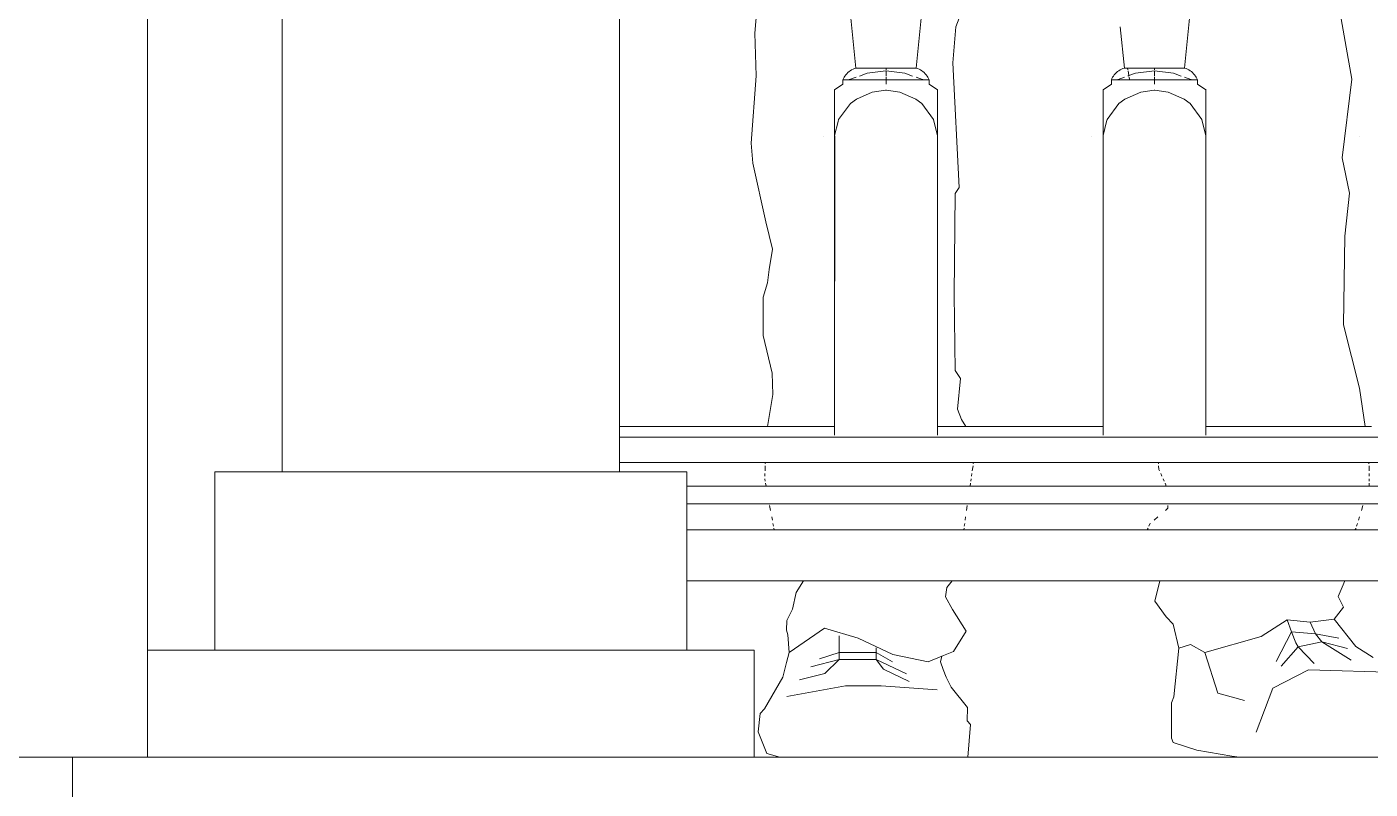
# Model space of a CAD drawing. Header units: inches. Extents: x 16.2 to 49.2, y 7.1 to 20.7.
# Drawn here: x 38.374 to 39.271, y 15.479 to 15.988 of the extents above; entities that cross this region are included whole.
import ezdxf

# ---------------------------------------------------------------- set-up
doc = ezdxf.new("R2010")
doc.units = ezdxf.units.IN
doc.header["$MEASUREMENT"] = 0
doc.layers.add('0inne_gulv', color=252, linetype='Continuous', lineweight=13)

# ---------------------------------------------------------------- blocks, each defined once
blk = doc.blocks.new('DEREK SMALL HOUSE rs')
for p, q in [((-7.71657, 0.40506), (-7.71657, -2.04481)), ((-7.40157, -1.89549), (-7.40157, -1.21114)), ((-7.24374, -1.65628), (-7.25627, -1.53227)), ((-7.20361, -1.65628), (-7.19107, -1.53227)), ((-7.02445, -1.65628), (-7.01192, -1.53227)), ((-7.62657, -1.92572), (-7.62657, -1.55741)), ((-7.30922, -1.60896), (-7.31112, -1.63294)), ((-6.91273, -1.66366), (-6.92255, -1.60841)), ((-7.17706, -1.62883), (-7.17186, -1.61536)), ((-7.179, -1.6528), (-7.17706, -1.62883)), ((-7.06459, -1.65628), (-7.06738, -1.62868)), ((-7.31112, -1.63294), (-7.31032, -1.66152)), ((-7.24833, -1.65864), (-7.2475, -1.65804)), ((-7.2475, -1.65804), (-7.24662, -1.6575)), ((-7.24662, -1.6575), (-7.2457, -1.65703)), ((-7.2457, -1.65703), (-7.24474, -1.65662)), ((-7.24474, -1.65662), (-7.24374, -1.65628)), ((-7.20361, -1.65628), (-7.24374, -1.65628)), ((-7.22368, -1.65814), (-7.23624, -1.65963)), ((-7.22367, -1.65628), (-7.22367, -1.6575)), ((-7.22367, -1.65804), (-7.22367, -1.65814)), ((-7.22367, -1.65814), (-7.22367, -1.66155)), ((-7.21103, -1.65963), (-7.2236, -1.65814)), ((-7.20261, -1.65662), (-7.20361, -1.65628)), ((-7.20165, -1.65703), (-7.20261, -1.65662)), ((-7.20072, -1.6575), (-7.20165, -1.65703)), ((-7.19985, -1.65804), (-7.20072, -1.6575)), ((-7.19901, -1.65864), (-7.19985, -1.65804)), ((-7.1748, -1.73607), (-7.179, -1.6528)), ((-7.06918, -1.65864), (-7.06835, -1.65804)), ((-7.06835, -1.65804), (-7.06747, -1.6575)), ((-7.06747, -1.6575), (-7.06655, -1.65703)), ((-7.06655, -1.65703), (-7.06558, -1.65662)), ((-7.06558, -1.65662), (-7.06459, -1.65628)), ((-7.06247, -1.65628), (-7.06459, -1.65628)), ((-7.06247, -1.65628), (-7.06226, -1.6575)), ((-7.02445, -1.65628), (-7.06247, -1.65628)), ((-7.06216, -1.65804), (-7.0616, -1.66131)), ((-7.04453, -1.65814), (-7.05709, -1.65963)), ((-7.04452, -1.65628), (-7.04452, -1.6575)), ((-7.04452, -1.65804), (-7.04452, -1.65814)), ((-7.04452, -1.65814), (-7.04452, -1.66155)), ((-7.03188, -1.65963), (-7.04445, -1.65814)), ((-7.02346, -1.65662), (-7.02445, -1.65628)), ((-7.0225, -1.65703), (-7.02346, -1.65662)), ((-7.02157, -1.6575), (-7.0225, -1.65703)), ((-7.02069, -1.65804), (-7.02157, -1.6575)), ((-7.01986, -1.65864), (-7.02069, -1.65804)), ((-7.31032, -1.66152), (-7.31376, -1.70629)), ((-7.25238, -1.66705), (-7.25795, -1.67089)), ((-7.25238, -1.66415), (-7.25202, -1.66325)), ((-7.25238, -1.66705), (-7.25238, -1.66415)), ((-7.25238, -1.66415), (-7.24818, -1.66415)), ((-7.25202, -1.66325), (-7.25158, -1.66238)), ((-7.25158, -1.66238), (-7.25106, -1.66155)), ((-7.25106, -1.66155), (-7.25048, -1.66075)), ((-7.25048, -1.66075), (-7.24982, -1.66)), ((-7.24982, -1.66), (-7.24911, -1.65929)), ((-7.24911, -1.65929), (-7.24833, -1.65864)), ((-7.24795, -1.66399), (-7.24818, -1.66415)), ((-7.22367, -1.66415), (-7.24818, -1.66415)), ((-7.24363, -1.66238), (-7.24795, -1.66399)), ((-7.23624, -1.65963), (-7.24139, -1.66155)), ((-7.22367, -1.66238), (-7.22367, -1.66399)), ((-7.22367, -1.66702), (-7.22367, -1.66415)), ((-7.1991, -1.66415), (-7.22367, -1.66415)), ((-7.20589, -1.66155), (-7.21103, -1.65963)), ((-7.19933, -1.66399), (-7.20365, -1.66238)), ((-7.1991, -1.66415), (-7.19933, -1.66399)), ((-7.19496, -1.66415), (-7.1991, -1.66415)), ((-7.19824, -1.65929), (-7.19901, -1.65864)), ((-7.19752, -1.66), (-7.19824, -1.65929)), ((-7.19687, -1.66075), (-7.19752, -1.66)), ((-7.19628, -1.66155), (-7.19687, -1.66075)), ((-7.19577, -1.66238), (-7.19628, -1.66155)), ((-7.19533, -1.66325), (-7.19577, -1.66238)), ((-7.19496, -1.66415), (-7.19533, -1.66325)), ((-7.19496, -1.667), (-7.19496, -1.66415)), ((-7.18934, -1.67089), (-7.19496, -1.667)), ((-7.07323, -1.66705), (-7.0788, -1.67089)), ((-7.07323, -1.66415), (-7.07287, -1.66325)), ((-7.07323, -1.66705), (-7.07323, -1.66415)), ((-7.07323, -1.66415), (-7.06903, -1.66415)), ((-7.07287, -1.66325), (-7.07243, -1.66238)), ((-7.07243, -1.66238), (-7.07191, -1.66155)), ((-7.07191, -1.66155), (-7.07133, -1.66075)), ((-7.07133, -1.66075), (-7.07067, -1.66)), ((-7.07067, -1.66), (-7.06996, -1.65929)), ((-7.06996, -1.65929), (-7.06918, -1.65864)), ((-7.0688, -1.66399), (-7.06903, -1.66415)), ((-7.04452, -1.66415), (-7.06903, -1.66415)), ((-7.06448, -1.66238), (-7.0688, -1.66399)), ((-7.0616, -1.66131), (-7.06224, -1.66155)), ((-7.05709, -1.65963), (-7.0616, -1.66131)), ((-7.0616, -1.66131), (-7.06156, -1.66155)), ((-7.06141, -1.66238), (-7.06113, -1.66399)), ((-7.04452, -1.66238), (-7.04452, -1.66399)), ((-7.04452, -1.66702), (-7.04452, -1.66415)), ((-7.01995, -1.66415), (-7.04452, -1.66415)), ((-7.02674, -1.66155), (-7.03188, -1.65963)), ((-7.02017, -1.66399), (-7.0245, -1.66238)), ((-7.01995, -1.66415), (-7.02017, -1.66399)), ((-7.01581, -1.66415), (-7.01995, -1.66415)), ((-7.01909, -1.65929), (-7.01986, -1.65864)), ((-7.01837, -1.66), (-7.01909, -1.65929)), ((-7.01772, -1.66075), (-7.01837, -1.66)), ((-7.01713, -1.66155), (-7.01772, -1.66075)), ((-7.01662, -1.66238), (-7.01713, -1.66155)), ((-7.01617, -1.66325), (-7.01662, -1.66238)), ((-7.01581, -1.66415), (-7.01617, -1.66325)), ((-7.01581, -1.667), (-7.01581, -1.66415)), ((-7.01019, -1.67089), (-7.01581, -1.667)), ((-6.91924, -1.71617), (-6.91273, -1.66366)), ((-7.25795, -1.67089), (-7.258, -1.67093)), ((-7.25795, -1.67089), (-7.25795, -1.70135)), ((-7.24345, -1.67711), (-7.23284, -1.6723)), ((-7.23284, -1.6723), (-7.22394, -1.67093)), ((-7.22364, -1.6709), (-7.22394, -1.67093)), ((-7.22364, -1.6709), (-7.22334, -1.67093)), ((-7.22364, -1.6709), (-7.22364, -1.67093)), ((-7.22334, -1.67093), (-7.21444, -1.6723)), ((-7.20382, -1.67711), (-7.21444, -1.6723)), ((-7.18934, -1.67089), (-7.18934, -1.70144)), ((-7.18928, -1.67093), (-7.18934, -1.67089)), ((-7.0788, -1.67089), (-7.07885, -1.67093)), ((-7.0788, -1.67089), (-7.07885, -1.67093)), ((-7.0788, -1.67089), (-7.0788, -1.70135)), ((-7.0643, -1.67711), (-7.05368, -1.6723)), ((-7.05368, -1.6723), (-7.04479, -1.67093)), ((-7.04449, -1.6709), (-7.04479, -1.67093)), ((-7.04449, -1.6709), (-7.04419, -1.67093)), ((-7.04449, -1.6709), (-7.04449, -1.67093)), ((-7.04419, -1.67093), (-7.03529, -1.6723)), ((-7.02467, -1.67711), (-7.03529, -1.6723)), ((-7.01019, -1.67089), (-7.01019, -1.70144)), ((-7.01012, -1.67093), (-7.01019, -1.67089)), ((-7.25531, -1.69048), (-7.24743, -1.67996)), ((-7.24345, -1.67711), (-7.24743, -1.67996)), ((-7.19985, -1.67996), (-7.20382, -1.67711)), ((-7.19197, -1.69048), (-7.19985, -1.67996)), ((-7.07616, -1.69048), (-7.06827, -1.67996)), ((-7.0643, -1.67711), (-7.06827, -1.67996)), ((-7.0207, -1.67996), (-7.02467, -1.67711)), ((-7.01282, -1.69048), (-7.0207, -1.67996)), ((-7.25795, -1.68757), (-7.25801, -1.68757)), ((-7.25795, -1.70135), (-7.25566, -1.69194)), ((-7.25566, -1.69194), (-7.25531, -1.69048)), ((-7.19197, -1.69048), (-7.18934, -1.70144)), ((-7.0788, -1.68757), (-7.07886, -1.68757)), ((-7.0788, -1.68757), (-7.07886, -1.68757)), ((-7.0788, -1.70135), (-7.07651, -1.69194)), ((-7.07651, -1.69194), (-7.07616, -1.69048)), ((-7.01282, -1.69048), (-7.01019, -1.70144)), ((-7.26569, -1.70173), (-7.26571, -1.70173)), ((-7.25801, -1.70173), (-7.25797, -1.70173)), ((-7.25801, -1.70173), (-7.25801, -1.89549)), ((-7.25801, -1.70173), (-7.25795, -1.70173)), ((-7.25801, -1.70173), (-7.25801, -1.90122)), ((-7.25798, -1.70173), (-7.25801, -1.70173)), ((-7.25795, -1.70169), (-7.25797, -1.70173)), ((-7.25795, -1.70144), (-7.25795, -1.70135)), ((-7.25795, -1.70144), (-7.25795, -1.70149)), ((-7.25795, -1.70154), (-7.25795, -1.70149)), ((-7.25795, -1.70149), (-7.25795, -1.70156)), ((-7.25793, -1.70166), (-7.25795, -1.70154)), ((-7.25795, -1.70156), (-7.25795, -1.70173)), ((-7.25795, -1.70169), (-7.25793, -1.70166)), ((-7.25795, -1.70169), (-7.25793, -1.70173)), ((-7.25793, -1.70173), (-7.25795, -1.89549)), ((-7.25793, -1.70173), (-7.25793, -1.70166)), ((-7.18934, -1.89549), (-7.18934, -1.70144)), ((-7.08653, -1.70173), (-7.08656, -1.70173)), ((-7.08653, -1.70173), (-7.08656, -1.70173)), ((-7.07886, -1.70173), (-7.0788, -1.70173)), ((-7.07886, -1.70173), (-7.07886, -1.89549)), ((-7.07886, -1.70173), (-7.0788, -1.70173)), ((-7.07886, -1.70173), (-7.07886, -1.89549)), ((-7.07882, -1.70173), (-7.07886, -1.70173)), ((-7.07886, -1.70173), (-7.0788, -1.70173)), ((-7.07886, -1.70173), (-7.07886, -1.90122)), ((-7.07882, -1.70173), (-7.07886, -1.70173)), ((-7.0788, -1.70144), (-7.0788, -1.70135)), ((-7.0788, -1.70144), (-7.0788, -1.70149)), ((-7.0788, -1.70154), (-7.0788, -1.70149)), ((-7.0788, -1.70149), (-7.0788, -1.70156)), ((-7.0788, -1.70149), (-7.0788, -1.70156)), ((-7.07878, -1.70166), (-7.0788, -1.70154)), ((-7.0788, -1.70156), (-7.0788, -1.70173)), ((-7.0788, -1.70156), (-7.0788, -1.70173)), ((-7.0788, -1.70173), (-7.07878, -1.70166)), ((-7.0788, -1.70169), (-7.07878, -1.70166)), ((-7.0788, -1.70169), (-7.0788, -1.70173)), ((-7.0788, -1.70173), (-7.0788, -1.89549)), ((-7.01019, -1.89549), (-7.01019, -1.70144)), ((-6.90738, -1.70173), (-6.90741, -1.70173)), ((-6.90738, -1.70173), (-6.90741, -1.70173)), ((-7.31376, -1.70629), (-7.31248, -1.71977)), ((-7.31248, -1.71977), (-7.30392, -1.75893)), ((-6.91432, -1.73971), (-6.91924, -1.71617)), ((-7.17759, -1.73999), (-7.1748, -1.73607)), ((-7.17816, -1.80733), (-7.17759, -1.73999)), ((-6.91756, -1.76839), (-6.91432, -1.73971)), ((-7.30392, -1.75893), (-7.29944, -1.77719)), ((-6.91847, -1.82771), (-6.91756, -1.76839)), ((-7.29944, -1.77719), (-7.30174, -1.7908)), ((-7.30174, -1.7908), (-7.3028, -1.7997)), ((-7.3028, -1.7997), (-7.30557, -1.80919)), ((-7.30557, -1.80919), (-7.30563, -1.83484)), ((-7.17749, -1.85814), (-7.17816, -1.80733)), ((-6.90764, -1.86981), (-6.91847, -1.82771)), ((-7.30563, -1.83484), (-7.2997, -1.8598)), ((-7.2997, -1.8598), (-7.2993, -1.87423)), ((-7.17399, -1.86352), (-7.17749, -1.85814)), ((-7.17592, -1.88389), (-7.17399, -1.86352)), ((-6.9039, -1.89549), (-6.90764, -1.86981)), ((-7.2993, -1.87423), (-7.30265, -1.89549)), ((-7.17321, -1.89082), (-7.17592, -1.88389)), ((-7.17034, -1.89549), (-7.17321, -1.89082)), ((-7.30265, -1.89549), (-7.40157, -1.89549)), ((-7.40157, -1.9027), (-7.40157, -1.89549)), ((-7.25801, -1.89549), (-7.30265, -1.89549)), ((-7.25795, -1.89549), (-7.25801, -1.89549)), ((-7.25795, -1.89549), (-7.25795, -1.90122)), ((-7.17034, -1.89549), (-7.18934, -1.89549)), ((-7.18934, -1.89549), (-7.18934, -1.90122)), ((-7.07886, -1.89549), (-7.17034, -1.89549)), ((-7.0788, -1.89549), (-7.07886, -1.89549)), ((-7.0788, -1.89549), (-7.0788, -1.90122)), ((-7.01019, -1.89549), (-7.01019, -1.90122)), ((-6.9039, -1.89549), (-7.01019, -1.89549)), ((-6.8997, -1.89549), (-6.9039, -1.89549)), ((-6.36657, -1.9027), (-7.40157, -1.9027)), ((-7.40157, -1.91941), (-7.40157, -1.9027)), ((-7.62657, -1.92572), (-7.67157, -1.92572)), ((-7.67157, -2.04481), (-7.67157, -1.92572)), ((-7.40157, -1.92572), (-7.62657, -1.92572)), ((-7.3042, -1.91941), (-7.40157, -1.91941)), ((-7.40157, -1.92572), (-7.40157, -1.91941)), ((-7.40157, -1.92572), (-7.35657, -1.92572)), ((-7.35657, -1.92572), (-7.35657, -1.93539)), ((-7.30447, -1.92687), (-7.30454, -1.92865)), ((-7.30429, -1.92183), (-7.30441, -1.9251)), ((-7.3042, -1.91941), (-7.30424, -1.92049)), ((-7.16527, -1.91941), (-7.3042, -1.91941)), ((-7.1666, -1.92865), (-7.16635, -1.92687)), ((-7.16609, -1.9251), (-7.16562, -1.92183)), ((-7.16543, -1.92049), (-7.16527, -1.91941)), ((-7.04202, -1.91941), (-7.16527, -1.91941)), ((-7.04202, -1.91941), (-7.04192, -1.92049)), ((-6.90136, -1.91941), (-7.04202, -1.91941)), ((-7.0418, -1.92183), (-7.04158, -1.92416)), ((-7.04158, -1.92416), (-7.04116, -1.9251)), ((-7.04035, -1.92687), (-7.03954, -1.92865)), ((-6.90136, -1.92049), (-6.90136, -1.91941)), ((-6.36657, -1.91941), (-6.90136, -1.91941)), ((-6.90133, -1.9251), (-6.90135, -1.92183)), ((-6.90131, -1.92865), (-6.90132, -1.92687)), ((-7.30373, -1.93539), (-7.35657, -1.93539)), ((-7.35657, -1.94708), (-7.35657, -1.93539)), ((-7.3046, -1.93034), (-7.30461, -1.93062)), ((-7.30461, -1.93062), (-7.30438, -1.93189)), ((-7.30413, -1.93321), (-7.30373, -1.93539)), ((-7.30373, -1.93539), (-7.16758, -1.93539)), ((-7.16758, -1.93539), (-7.16726, -1.93321)), ((-7.03685, -1.93539), (-7.16758, -1.93539)), ((-7.16707, -1.93189), (-7.16685, -1.93034)), ((-7.03877, -1.93034), (-7.03806, -1.93189)), ((-7.03746, -1.93321), (-7.03693, -1.93437)), ((-7.03693, -1.93437), (-7.03685, -1.93539)), ((-7.03685, -1.93539), (-6.90136, -1.93539)), ((-6.90136, -1.93539), (-6.90127, -1.9351)), ((-6.36657, -1.93539), (-6.90136, -1.93539)), ((-6.90129, -1.93189), (-6.9013, -1.93034)), ((-6.90127, -1.9351), (-6.90128, -1.93321)), ((-7.30156, -1.94708), (-7.35657, -1.94708)), ((-7.35657, -1.94708), (-7.35657, -1.96452)), ((-7.30156, -1.94708), (-7.30151, -1.94738)), ((-7.16927, -1.94708), (-7.30156, -1.94708)), ((-7.30135, -1.94825), (-7.30076, -1.95144)), ((-7.1699, -1.95144), (-7.16944, -1.94825)), ((-7.16931, -1.94738), (-7.16927, -1.94708)), ((-7.03584, -1.94708), (-7.16927, -1.94708)), ((-7.0355, -1.94989), (-7.03726, -1.95144)), ((-7.03584, -1.94708), (-7.0358, -1.94738)), ((-6.90502, -1.94708), (-7.03584, -1.94708)), ((-7.0357, -1.94825), (-7.0355, -1.94989)), ((-6.90639, -1.95144), (-6.90539, -1.94825)), ((-6.90512, -1.94738), (-6.90502, -1.94708)), ((-6.36657, -1.94708), (-6.90502, -1.94708)), ((-7.29995, -1.9558), (-7.29953, -1.95806)), ((-7.29914, -1.96016), (-7.29881, -1.96197)), ((-7.17142, -1.96197), (-7.17116, -1.96016)), ((-7.17085, -1.95806), (-7.17053, -1.9558)), ((-7.04755, -1.96047), (-7.04821, -1.96197)), ((-7.0472, -1.96016), (-7.04755, -1.96047)), ((-7.04223, -1.9558), (-7.0448, -1.95806)), ((-6.90968, -1.96197), (-6.90912, -1.96016)), ((-6.90846, -1.95806), (-6.90775, -1.9558)), ((-7.29834, -1.96452), (-7.35657, -1.96452)), ((-7.35657, -1.99841), (-7.35657, -1.96452)), ((-7.29855, -1.96335), (-7.29834, -1.96452)), ((-7.17179, -1.96452), (-7.29834, -1.96452)), ((-7.17179, -1.96452), (-7.17162, -1.96335)), ((-7.04933, -1.96452), (-7.17179, -1.96452)), ((-7.04882, -1.96335), (-7.04933, -1.96452)), ((-7.04933, -1.96452), (-6.91089, -1.96452)), ((-6.91089, -1.96452), (-6.91022, -1.96368)), ((-6.36657, -1.96452), (-6.91089, -1.96452)), ((-6.91022, -1.96368), (-6.91012, -1.96335)), ((-7.35657, -2.04481), (-7.35657, -1.99841)), ((-7.2787, -1.99841), (-7.35657, -1.99841)), ((-7.2787, -1.99841), (-7.28358, -2.00637)), ((-7.17943, -1.99841), (-7.2787, -1.99841)), ((-7.18317, -2.00284), (-7.17943, -1.99841)), ((-7.04099, -1.99841), (-7.17943, -1.99841)), ((-7.04099, -1.99841), (-7.04426, -2.01209)), ((-6.9175, -1.99841), (-7.04099, -1.99841)), ((-6.91922, -2.00264), (-6.9175, -1.99841)), ((-6.36657, -1.99841), (-6.9175, -1.99841)), ((-7.28358, -2.00637), (-7.28598, -2.01733)), ((-7.18389, -2.00921), (-7.18317, -2.00284)), ((-6.9219, -2.00906), (-6.91922, -2.00264)), ((-7.17919, -2.0176), (-7.18389, -2.00921)), ((-7.04426, -2.01209), (-7.03681, -2.02253)), ((-6.92458, -2.02402), (-6.91848, -2.01606)), ((-6.91848, -2.01606), (-6.9219, -2.00906)), ((-7.28981, -2.025), (-7.28999, -2.03141)), ((-7.28598, -2.01733), (-7.28981, -2.025)), ((-7.17009, -2.03199), (-7.17919, -2.0176)), ((-7.03681, -2.02253), (-7.03211, -2.0275)), ((-6.95597, -2.02447), (-6.97328, -2.03555)), ((-6.94067, -2.02603), (-6.95597, -2.02447)), ((-6.95597, -2.02447), (-6.95317, -2.03255)), ((-6.94067, -2.02603), (-6.92458, -2.02402)), ((-6.92458, -2.02402), (-6.91019, -2.04242)), ((-7.28999, -2.03141), (-7.28913, -2.0345)), ((-7.28835, -2.04625), (-7.28913, -2.0345)), ((-7.26483, -2.03002), (-7.28835, -2.04625)), ((-7.26483, -2.03002), (-7.24231, -2.03685)), ((-7.17862, -2.04557), (-7.17009, -2.03199)), ((-7.03211, -2.0275), (-7.02829, -2.04352)), ((-6.95317, -2.03255), (-6.96332, -2.05234)), ((-6.95317, -2.03255), (-6.95012, -2.03998)), ((-6.93702, -2.03377), (-6.95317, -2.03255)), ((-6.94067, -2.02603), (-6.93702, -2.03377)), ((-6.93702, -2.03377), (-6.93292, -2.03916)), ((-6.92151, -2.03665), (-6.93702, -2.03377)), ((-7.25503, -2.03522), (-7.25503, -2.04633)), ((-7.21908, -2.04775), (-7.24231, -2.03685)), ((-7.2302, -2.04633), (-7.2302, -2.04316)), ((-7.02829, -2.04352), (-7.03152, -2.07596)), ((-7.02048, -2.04092), (-7.02829, -2.04352)), ((-7.01083, -2.04629), (-7.02048, -2.04092)), ((-6.97328, -2.03555), (-7.01083, -2.04629)), ((-6.94866, -2.04265), (-6.96001, -2.05534)), ((-6.95012, -2.03998), (-6.94866, -2.04265)), ((-6.94866, -2.04265), (-6.93292, -2.03916)), ((-6.94866, -2.04265), (-6.93803, -2.05361)), ((-6.91573, -2.04358), (-6.93292, -2.03916)), ((-6.93292, -2.03916), (-6.91334, -2.05151)), ((-6.91019, -2.04242), (-6.89867, -2.04961)), ((-7.71657, -2.11627), (-7.71657, -2.04481)), ((-7.67157, -2.04481), (-7.71657, -2.04481)), ((-7.67157, -2.04481), (-7.35657, -2.04481)), ((-7.31157, -2.04481), (-7.35657, -2.04481)), ((-7.31157, -2.11627), (-7.31157, -2.04481)), ((-7.29003, -2.05308), (-7.28835, -2.04625)), ((-7.27389, -2.05589), (-7.25503, -2.0511)), ((-7.26816, -2.05055), (-7.25503, -2.04633)), ((-7.25503, -2.0511), (-7.26453, -2.06029)), ((-7.2302, -2.04633), (-7.25503, -2.04633)), ((-7.25503, -2.04633), (-7.25503, -2.0511)), ((-7.25503, -2.0511), (-7.2302, -2.0511)), ((-7.21924, -2.05245), (-7.2302, -2.04633)), ((-7.2302, -2.0511), (-7.2302, -2.04633)), ((-7.2302, -2.0511), (-7.22533, -2.05737)), ((-7.21009, -2.06058), (-7.2302, -2.0511)), ((-7.21908, -2.04775), (-7.19551, -2.05251)), ((-7.19551, -2.05251), (-7.18647, -2.0488)), ((-7.18647, -2.0488), (-7.18731, -2.05256)), ((-7.18731, -2.05256), (-7.18562, -2.05766)), ((-7.18647, -2.0488), (-7.17862, -2.04557)), ((-7.01083, -2.04629), (-7.00227, -2.07352)), ((-7.29246, -2.06286), (-7.29003, -2.05308)), ((-7.26453, -2.06029), (-7.28144, -2.06466)), ((-7.22533, -2.05737), (-7.20814, -2.06558)), ((-7.18562, -2.05766), (-7.18347, -2.06286)), ((-6.94175, -2.05788), (-6.96552, -2.07015)), ((-6.882, -2.05958), (-6.94175, -2.05788)), ((-7.30465, -2.08392), (-7.29246, -2.06286)), ((-7.25071, -2.0685), (-7.28975, -2.07561)), ((-7.25071, -2.0685), (-7.2269, -2.0685)), ((-7.2269, -2.0685), (-7.18955, -2.0713)), ((-7.18347, -2.06286), (-7.18016, -2.06946)), ((-7.18016, -2.06946), (-7.16924, -2.08307)), ((-6.96552, -2.07015), (-6.97666, -2.09957)), ((-7.03152, -2.07596), (-7.03312, -2.07998)), ((-7.00227, -2.07352), (-6.98449, -2.07826)), ((-7.30902, -2.09927), (-7.30762, -2.087)), ((-7.30762, -2.087), (-7.30465, -2.08392)), ((-7.16924, -2.08307), (-7.16943, -2.09191)), ((-7.03312, -2.07998), (-7.03324, -2.10343)), ((-7.16943, -2.09191), (-7.16735, -2.09438)), ((-7.16735, -2.09438), (-7.16899, -2.11627)), ((-7.30328, -2.11365), (-7.30902, -2.09927)), ((-7.03324, -2.10343), (-7.03207, -2.10636)), ((-7.03207, -2.10636), (-7.01619, -2.11146)), ((-7.29443, -2.11627), (-7.30328, -2.11365)), ((-7.01619, -2.11146), (-6.99286, -2.11543)), ((-6.99286, -2.11543), (-6.98773, -2.11627)), ((-7.76657, -2.52627), (-7.76657, -2.11627)), ((-7.71657, -2.11627), (-7.76657, -2.11627)), ((-7.76657, -2.11627), (-6.36657, -2.11627)), ((-7.71657, -2.11627), (-7.76657, -2.11627)), ((-7.31157, -2.11627), (-7.71657, -2.11627)), ((-7.29443, -2.11627), (-7.31157, -2.11627)), ((-7.29443, -2.11627), (-7.31157, -2.11627)), ((-7.29443, -2.11627), (-7.31157, -2.11627)), ((-7.16899, -2.11627), (-7.29443, -2.11627)), ((-6.98773, -2.11627), (-7.16899, -2.11627)), ((-6.98773, -2.11627), (-7.16899, -2.11627)), ((-6.98773, -2.11627), (-7.16899, -2.11627)), ((-6.83467, -2.11627), (-6.98773, -2.11627))]:
    blk.add_line(p, q)

msp = doc.modelspace()

# ---------------------------------------------------------------- linework, layer by layer
at = {"layer": '0inne_gulv'}
msp.add_line((38.4046, 15.50045), (37.8046, 15.50045), dxfattribs=at)

# ---------------------------------------------------------------- block references
msp.add_blockref('DEREK SMALL HOUSE rs', (46.17117, 17.61672), dxfattribs=at)

doc.saveas('drawing.dxf')
